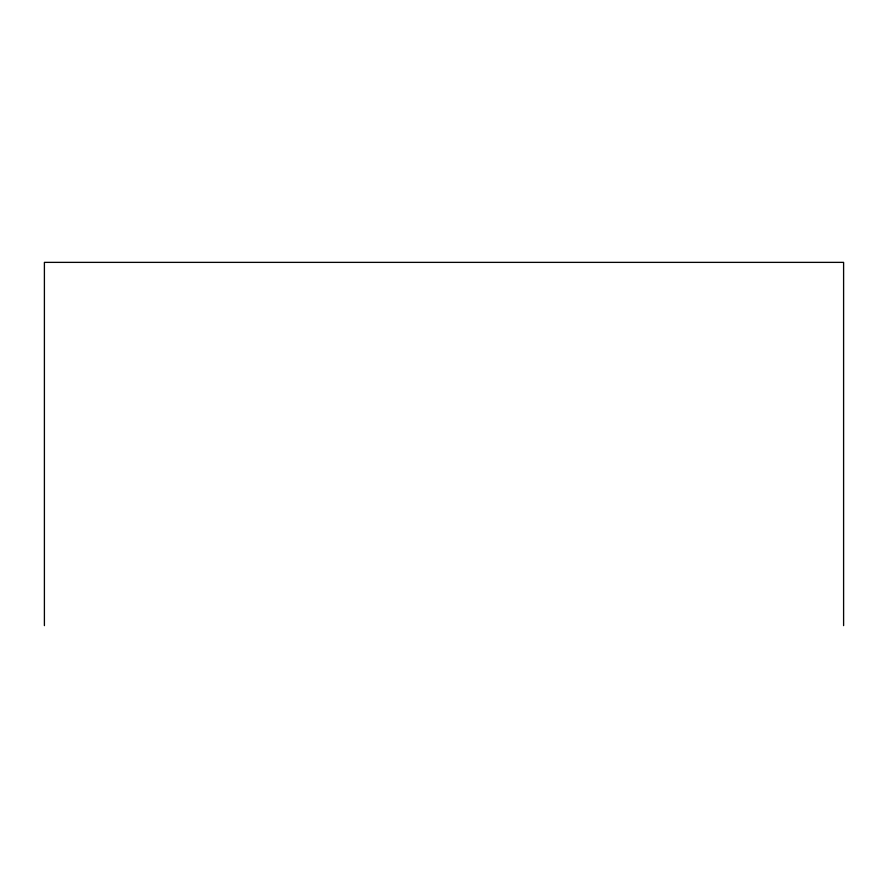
<?xml version="1.0" encoding="UTF-8"?>
<svg xmlns="http://www.w3.org/2000/svg" width="888" height="888" viewBox="0 0 888 888"><rect width="100%" height="100%" fill="white"/><g stroke="black" fill="none" stroke-linecap="round" stroke-linejoin="round"><path stroke-width="1.33" d="M843.6 625.629L843.6 262.371L44.4 262.371L44.4 625.629"/></g></svg>
